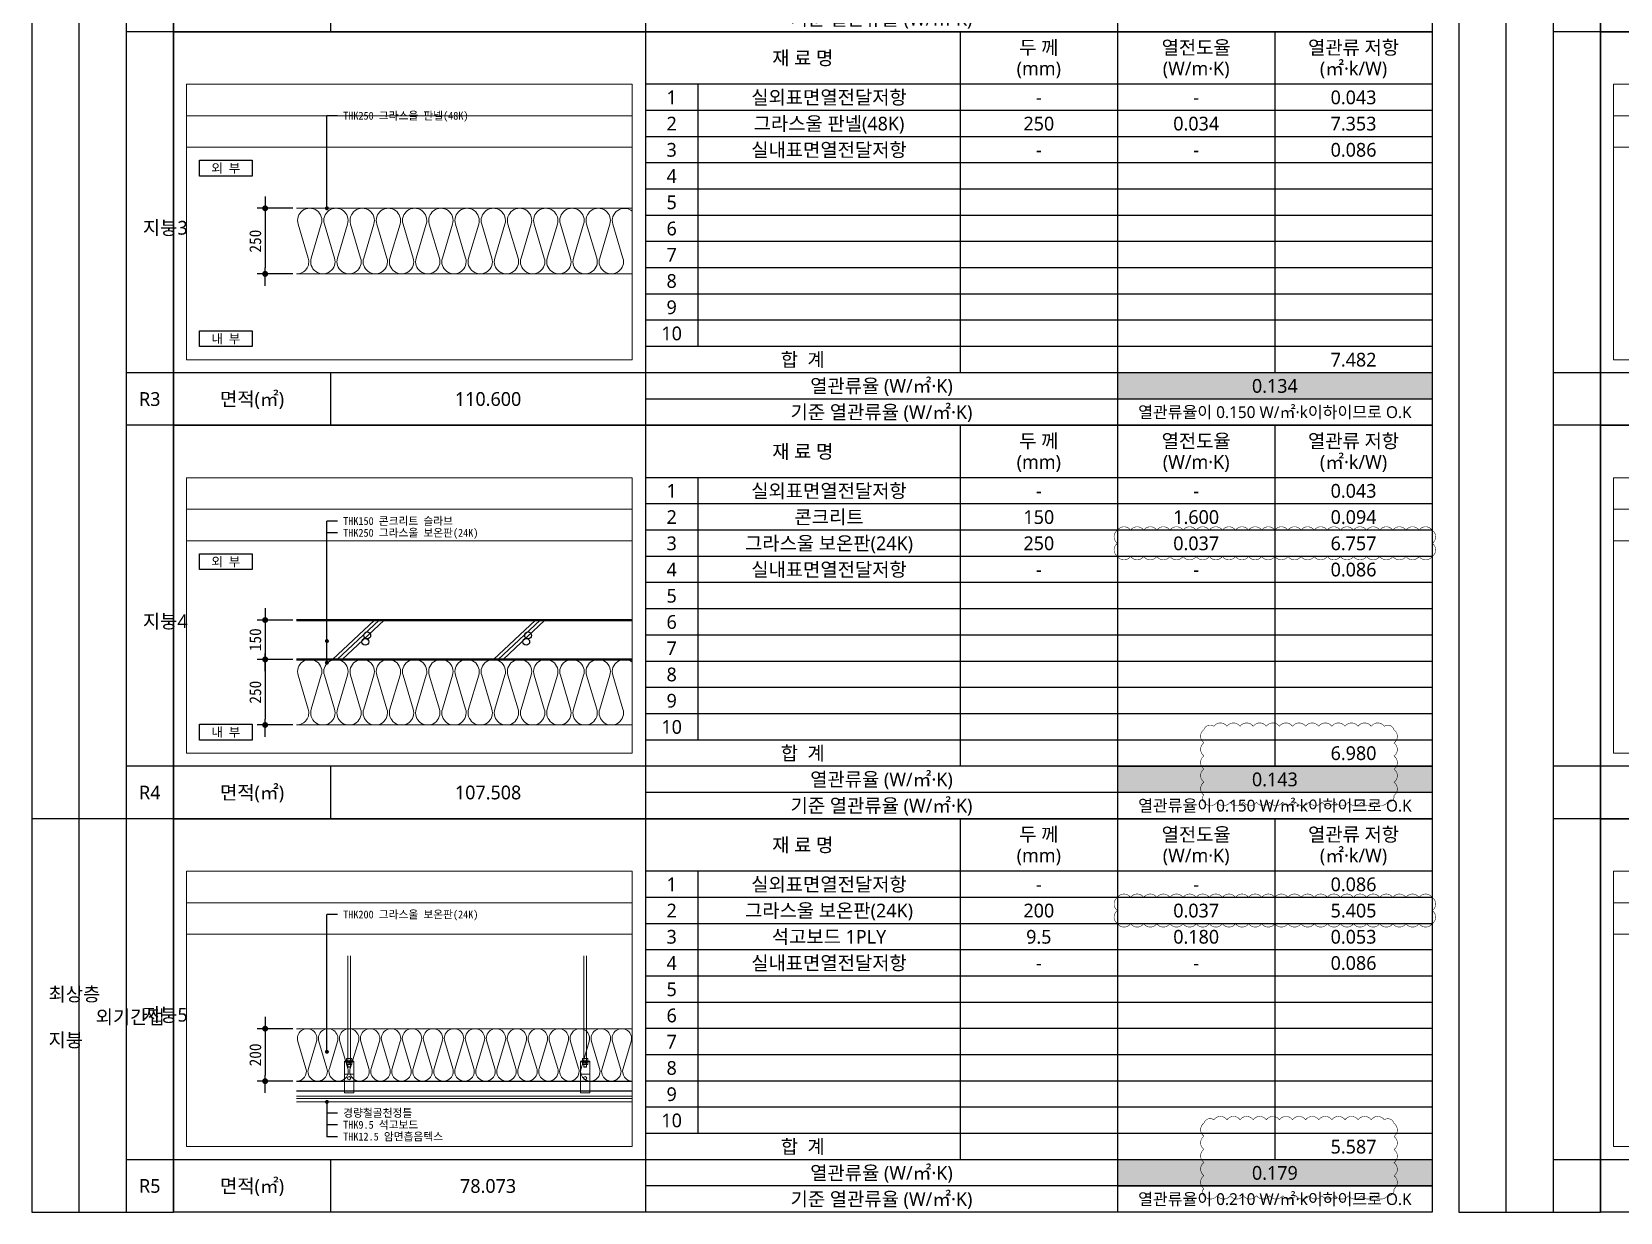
# Model space of a CAD drawing. Header units: millimetres. Extents: x 433 to 50040, y -8477 to -471.
# Drawn here: x 13033 to 19090, y -8477 to -3976 of the extents above; entities that cross this region are included whole.
import ezdxf
from ezdxf.enums import TextEntityAlignment as Align

# ---------------------------------------------------------------- set-up
doc = ezdxf.new("R2010")
doc.units = ezdxf.units.MM
doc.header["$MEASUREMENT"] = 0
doc.header["$PDSIZE"] = -10
doc.layers.get('0').update_dxf_attribs({"linetype": 'CONTINUOUS'})
doc.layers.get('Defpoints').update_dxf_attribs({"color": 153, "linetype": 'CONTINUOUS'})
for name, color, linetype in [('2', 4, 'CONTINUOUS'), ('HATCH-1', 8, 'CONTINUOUS'), ('RXANNOT', 4, 'CONTINUOUS')]:
    doc.layers.add(name, color=color, linetype=linetype)
for name, color, linetype, lineweight in [('A-CONC-LIN1', 2, 'CONTINUOUS', 40), ('A-DIMS', 7, 'CONTINUOUS', 25), ('A-ELEV-LIN3', 8, 'CONTINUOUS', 18), ('A-MKXS-LEAD', 7, 'CONTINUOUS', 25), ('A-MKXS-TEXT1', 3, 'CONTINUOUS', 25), ('A-MKXX-NAME', 3, 'CONTINUOUS', 25), ('A-MKXX-SYMB', 7, 'CONTINUOUS', 25), ('A-XXXX-FIN2', 6, 'CONTINUOUS', 20), ('A-XXXX-HATC', 8, 'CONTINUOUS', 18), ('A-XXXX-INSL2', 8, 'CONTINUOUS', 18), ('A-XXXX-TABL', 7, 'CONTINUOUS', 25), ('REV-202205', 20, 'CONTINUOUS', 25)]:
    doc.layers.add(name, color=color, linetype=linetype, lineweight=lineweight)
doc.layers.add('A-XXXX-NPLT', color=144, linetype='CONTINUOUS', lineweight=15, plot=False)
doc.styles.add('HY울릉도L', font='')
doc.styles.add('돋움체', font='')
doc.styles.add('맑은고딕', font='malgun.ttf')
doc.styles.get('HY울릉도L').set_extended_font_data('HYwulM')
doc.styles.get('돋움체').set_extended_font_data('DotumChe')
doc.dimstyles.new('CDIM', dxfattribs={"dimtxt": 3, "dimasz": 1.5, "dimexe": 2, "dimexo": 1, "dimgap": 1, "dimtad": 1, "dimdec": 0, "dimrnd": 0.5, "dimzin": 0, "dimdsep": 32, "dimlunit": 6, "dimtxsty": 'HY울릉도L', "dimblk1": '_CIDOT', "dimblk2": '_CIDOT', "dimsah": 1, "dimcen": 5.5, "dimclrd": 2, "dimclre": 2, "dimclrt": 7, "dimadec": 0, "dimazin": 0, "dimtfac": 1, "dimtdec": 0, "dimtix": 1, "dimtmove": 2, "dimatfit": 1, "dimldrblk": '_CIDOT', "dimfxl": 1, "dimtolj": 1, "dimtzin": 0, "dimlwd": -1, "dimarcsym": 0})

# ---------------------------------------------------------------- blocks, each defined once
blk = doc.blocks.new('1')
at = {"layer": 'A-XXXX-HATC'}
h = blk.add_hatch(color=254, dxfattribs=at)
h.dxf.hatch_style = 1
h.paths.add_polyline_path([(3600, -1300), (4800, -1300), (4800, -1400), (3600, -1400)])
at = {"layer": 'A-XXXX-NPLT', "ltscale": 50}
for p, q in [((1750, -320), (50, -320)), ((1750, -440), (50, -440))]:
    blk.add_line(p, q, dxfattribs=at)
blk.add_lwpolyline([(1750, -1250), (50, -1250), (50, -200), (1750, -200)], close=True, dxfattribs=at)
at = {"layer": 'A-XXXX-TABL'}
for p, q in [((1800, 0), (1800, -1500)), ((3000, 0), (3000, -1300)), ((3600, 0), (3600, -1500)), ((4200, 0), (4200, -1300)), ((4800, -200), (1800, -200)), ((2000, -200), (2000, -1200)), ((4800, -300), (1800, -300)), ((4800, -400), (1800, -400)), ((4800, -500), (1800, -500)), ((4800, -600), (1800, -600)), ((4800, -700), (1800, -700)), ((4800, -800), (1800, -800)), ((4800, -900), (1800, -900)), ((4800, -1000), (1800, -1000)), ((4800, -1100), (1800, -1100)), ((4800, -1200), (1800, -1200)), ((4800, -1300), (0, -1300)), ((600, -1500), (600, -1300)), ((4800, -1400), (1800, -1400))]:
    blk.add_line(p, q, dxfattribs=at)
blk.add_lwpolyline([(4800, -1500), (0, -1500), (0, 0), (4800, 0)], close=True, dxfattribs=at)
at = {"layer": 'A-XXXX-TABL', "color": 2, "const_width": 5}
blk.add_lwpolyline([(3600, -1300), (4800, -1300), (4800, -1400), (3600, -1400)], close=True, dxfattribs=at)
at = {"layer": 'A-MKXX-NAME', "style": '맑은고딕'}
for s, p in [('두 께', (3300, -60)), ('열전도율', (3900, -60)), ('열관류 저항', (4500, -60)), ('재 료 명', (2400, -100)), ('(mm)', (3300, -140)), ('(W/m·K)', (3900, -140)), ('(㎡·k/W)', (4500, -140)), ('1', (1900, -250)), ('2', (1900, -350)), ('3', (1900, -450)), ('4', (1900, -550)), ('5', (1900, -650)), ('6', (1900, -750)), ('7', (1900, -850)), ('8', (1900, -950)), ('9', (1900, -1050)), ('10', (1900, -1150)), ('합  계', (2400, -1250)), ('열관류율 (W/㎡·K)', (2700, -1350)), ('면적(㎡)', (300, -1400)), ('기준 열관류율 (W/㎡·K)', (2700, -1450))]:
    blk.add_text(s, height=52.5, dxfattribs=at).set_placement(p, align=Align.MIDDLE_CENTER)
blk = doc.blocks.new('asdf')
at = {"layer": 'A-XXXX-TABL'}
for p, q in [((1156, -2604), (1156, -22604)), ((1636, -2604), (1636, -22604)), ((2116, -2604), (2116, -22604)), ((2596, -2604), (2596, -22604)), ((15666, -2604), (15666, -22604)), ((16146, -2604), (16146, -22604)), ((16626, -2604), (16626, -22604)), ((17106, -2604), (17106, -22604)), ((2596, -10604), (2116, -10604)), ((17106, -10604), (16626, -10604)), ((2596, -14071), (2116, -14071)), ((17106, -14071), (16626, -14071)), ((2596, -14604), (2116, -14604)), ((17106, -14604), (16626, -14604)), ((2596, -18071), (2116, -18071)), ((17106, -18071), (16626, -18071)), ((2596, -18604), (2116, -18604)), ((17106, -18604), (16626, -18604)), ((2596, -22071), (2116, -22071)), ((17106, -22071), (16626, -22071)), ((1156, -22604), (2596, -22604)), ((15666, -22604), (17106, -22604))]:
    blk.add_line(p, q, dxfattribs=at)
at = {"layer": '2', "xscale": 2.666666666666639, "yscale": 2.666666666666639, "zscale": 2.666666666666639}
for p in [(2596, -6604), (17106, -6604), (2596, -10604), (17106, -10604), (2596, -14604), (17106, -14604), (2596, -18604), (17106, -18604)]:
    blk.add_blockref('1', p, dxfattribs=at)
blk = doc.blocks.new('_CIDOT')
at = {"color": 0, "linetype": 'ByBlock'}
blk.add_line((2, 0), (-1, 0), dxfattribs=at)
at = {"color": 0, "linetype": 'ByBlock', "const_width": 0.5}
blk.add_lwpolyline([(-0.25, 0, 1), (0.25, 0, 1)], format="xyb", close=True, dxfattribs=at)
blk = doc.blocks.new('*D44')
at = {"layer": 'A-DIMS', "lineweight": -2, "transparency": 16777216}
for p, q in [((14028.5, -6219.1), (13893.5, -6219.1)), ((14028.5, -6369.1), (13893.5, -6369.1))]:
    blk.add_line(p, q, dxfattribs=at)
at = {"layer": 'A-DIMS', "transparency": 16777216}
blk.add_line((13923.5, -6241.6), (13923.5, -6346.6), dxfattribs=at)
at = {"layer": 'Defpoints', "color": 0, "transparency": 16777216}
for p in [(14043.5, -6219.1), (13923.5, -6369.1), (14043.5, -6369.1)]:
    blk.add_point(p, dxfattribs=at)
at = {"layer": 'A-DIMS', "transparency": 16777216, "xscale": 22.5, "yscale": 22.5, "zscale": 22.5}
for p, rotation in [((13923.5, -6219.1), 90), ((13923.5, -6369.1), 270)]:
    blk.add_blockref('_CIDOT', p, dxfattribs=dict(at, rotation=rotation))
at = {"layer": 'A-DIMS', "color": 3, "transparency": 16777216, "insert": (13886, -6294.1), "char_height": 45, "attachment_point": 5, "rotation": 90, "style": '돋움체'}
blk.add_mtext('\\A1;150', dxfattribs=at)
blk = doc.blocks.new('*D45')
at = {"layer": 'A-DIMS', "lineweight": -2, "transparency": 16777216}
for p, q in [((14028.5, -6369.1), (13893.5, -6369.1)), ((14028.5, -6619.1), (13893.5, -6619.1))]:
    blk.add_line(p, q, dxfattribs=at)
at = {"layer": 'A-DIMS', "transparency": 16777216}
blk.add_line((13923.5, -6391.6), (13923.5, -6596.6), dxfattribs=at)
at = {"layer": 'Defpoints', "color": 0, "transparency": 16777216}
for p in [(14043.5, -6369.1), (13923.5, -6619.1), (14043.5, -6619.1)]:
    blk.add_point(p, dxfattribs=at)
at = {"layer": 'A-DIMS', "transparency": 16777216, "xscale": 22.5, "yscale": 22.5, "zscale": 22.5}
for p, rotation in [((13923.5, -6369.1), 90), ((13923.5, -6619.1), 270)]:
    blk.add_blockref('_CIDOT', p, dxfattribs=dict(at, rotation=rotation))
at = {"layer": 'A-DIMS', "color": 3, "transparency": 16777216, "insert": (13886, -6494.1), "char_height": 45, "attachment_point": 5, "rotation": 90, "style": '돋움체'}
blk.add_mtext('\\A1;250', dxfattribs=at)
blk = doc.blocks.new('*D48')
at = {"layer": 'A-DIMS', "lineweight": -2, "transparency": 16777216}
for p, q in [((14028.5, -7776.8), (13893.5, -7776.8)), ((14028.5, -7976.8), (13893.5, -7976.8))]:
    blk.add_line(p, q, dxfattribs=at)
at = {"layer": 'A-DIMS', "transparency": 16777216}
blk.add_line((13923.5, -7799.3), (13923.5, -7954.3), dxfattribs=at)
at = {"layer": 'Defpoints', "color": 0, "transparency": 16777216}
for p in [(14043.5, -7776.8), (13923.5, -7976.8), (14043.5, -7976.8)]:
    blk.add_point(p, dxfattribs=at)
at = {"layer": 'A-DIMS', "transparency": 16777216, "xscale": 22.5, "yscale": 22.5, "zscale": 22.5}
for p, rotation in [((13923.5, -7776.8), 90), ((13923.5, -7976.8), 270)]:
    blk.add_blockref('_CIDOT', p, dxfattribs=dict(at, rotation=rotation))
at = {"layer": 'A-DIMS', "color": 3, "transparency": 16777216, "insert": (13886, -7876.8), "char_height": 45, "attachment_point": 5, "rotation": 90, "style": '돋움체'}
blk.add_mtext('\\A1;200', dxfattribs=at)
blk = doc.blocks.new('*D58')
at = {"layer": 'A-DIMS', "lineweight": -2, "transparency": 16777216}
for p, q in [((14028.5, -4649.5), (13893.5, -4649.5)), ((14028.5, -4899.5), (13893.5, -4899.5))]:
    blk.add_line(p, q, dxfattribs=at)
at = {"layer": 'A-DIMS', "transparency": 16777216}
blk.add_line((13923.5, -4672), (13923.5, -4877), dxfattribs=at)
at = {"layer": 'Defpoints', "color": 0, "transparency": 16777216}
for p in [(14043.5, -4649.5), (13923.5, -4899.5), (14043.5, -4899.5)]:
    blk.add_point(p, dxfattribs=at)
at = {"layer": 'A-DIMS', "transparency": 16777216, "xscale": 22.5, "yscale": 22.5, "zscale": 22.5}
for p, rotation in [((13923.5, -4649.5), 90), ((13923.5, -4899.5), 270)]:
    blk.add_blockref('_CIDOT', p, dxfattribs=dict(at, rotation=rotation))
at = {"layer": 'A-DIMS', "color": 3, "transparency": 16777216, "insert": (13886, -4774.5), "char_height": 45, "attachment_point": 5, "rotation": 90, "style": '돋움체'}
blk.add_mtext('\\A1;250', dxfattribs=at)

msp = doc.modelspace()

# ---------------------------------------------------------------- linework, layer by layer
at = {"layer": 'A-CONC-LIN1'}
for p, q in [((14043.5, -6219.1), (15323.5, -6219.1)), ((14043.5, -6369.1), (15323.5, -6369.1))]:
    msp.add_line(p, q, dxfattribs=at)
at = {"layer": 'A-ELEV-LIN3'}
for p, q in [((14238.5, -7922.2), (14238.5, -7499.4)), ((14248.5, -7922.2), (14248.5, -7499.4)), ((15138.5, -7922.2), (15138.5, -7499.4)), ((15148.5, -7922.2), (15148.5, -7499.4)), ((14261, -7900.8), (14226, -7900.8)), ((14226, -8020.8), (14226, -7900.8)), ((14261, -7902.8), (14226, -7902.8)), ((14231.5, -7904.8), (14231.5, -7898.8)), ((14255.5, -7898.8), (14231.5, -7898.8)), ((14255.5, -7904.8), (14231.5, -7904.8)), ((14255.5, -7904.8), (14231.5, -7904.8)), ((14233.5, -7891.8), (14234.5, -7890.8)), ((14233.5, -7898.8), (14233.5, -7891.8)), ((14233.5, -7898.8), (14233.5, -7891.8)), ((14233.5, -7911.8), (14233.5, -7904.8)), ((14233.5, -7911.8), (14234.5, -7912.8)), ((14252.5, -7890.8), (14234.5, -7890.8)), ((14252.5, -7912.8), (14234.5, -7912.8)), ((14236.8, -7890.8), (14238.5, -7892.5)), ((14236.8, -7898.8), (14238.5, -7897.1)), ((14236.8, -7904.8), (14238.5, -7906.5)), ((14236.8, -7912.8), (14238.5, -7911.1)), ((14240.2, -7890.8), (14238.5, -7892.5)), ((14240.2, -7898.8), (14238.5, -7897.1)), ((14240.2, -7904.8), (14238.5, -7906.5)), ((14238.5, -7922.2), (14238.5, -7904.8)), ((14240.2, -7912.8), (14238.5, -7911.1)), ((14238.5, -7922.2), (14248.5, -7922.2)), ((14238.5, -7922.2), (14239.5, -7923.2)), ((14239.5, -7923.2), (14247.5, -7923.2)), ((14243.5, -7912.8), (14243.5, -7904.8)), ((14243.5, -7912.8), (14243.5, -7904.8)), ((14246.8, -7890.8), (14248.5, -7892.5)), ((14246.8, -7898.8), (14248.5, -7897.1)), ((14246.8, -7904.8), (14248.5, -7906.5)), ((14246.8, -7904.8), (14248.5, -7906.5)), ((14246.8, -7912.8), (14248.5, -7911.1)), ((14248.5, -7922.2), (14247.5, -7923.2)), ((14250.2, -7890.8), (14248.5, -7892.5)), ((14250.2, -7898.8), (14248.5, -7897.1)), ((14250.2, -7904.8), (14248.5, -7906.5)), ((14248.5, -7922.2), (14248.5, -7904.8)), ((14250.2, -7904.8), (14248.5, -7906.5)), ((14250.2, -7912.8), (14248.5, -7911.1)), ((14252.5, -7890.8), (14253.5, -7891.8)), ((14252.5, -7912.8), (14253.5, -7911.8)), ((14252.5, -7912.8), (14253.5, -7911.8)), ((14253.5, -7898.8), (14253.5, -7891.8)), ((14253.5, -7898.8), (14253.5, -7891.8)), ((14253.5, -7911.8), (14253.5, -7904.8)), ((14255.5, -7904.8), (14255.5, -7898.8)), ((14261, -8020.8), (14261, -7900.8)), ((15161, -7900.8), (15126, -7900.8)), ((15126, -8020.8), (15126, -7900.8)), ((15161, -7902.8), (15126, -7902.8)), ((15131.5, -7904.8), (15131.5, -7898.8)), ((15155.5, -7898.8), (15131.5, -7898.8)), ((15155.5, -7904.8), (15131.5, -7904.8)), ((15155.5, -7904.8), (15131.5, -7904.8)), ((15133.5, -7891.8), (15134.5, -7890.8)), ((15133.5, -7898.8), (15133.5, -7891.8)), ((15133.5, -7898.8), (15133.5, -7891.8)), ((15133.5, -7911.8), (15133.5, -7904.8)), ((15133.5, -7911.8), (15134.5, -7912.8)), ((15152.5, -7890.8), (15134.5, -7890.8)), ((15152.5, -7912.8), (15134.5, -7912.8)), ((15136.8, -7890.8), (15138.5, -7892.5)), ((15136.8, -7898.8), (15138.5, -7897.1)), ((15136.8, -7904.8), (15138.5, -7906.5)), ((15136.8, -7912.8), (15138.5, -7911.1)), ((15140.2, -7890.8), (15138.5, -7892.5)), ((15140.2, -7898.8), (15138.5, -7897.1)), ((15140.2, -7904.8), (15138.5, -7906.5)), ((15138.5, -7922.2), (15138.5, -7904.8)), ((15140.2, -7912.8), (15138.5, -7911.1)), ((15138.5, -7922.2), (15148.5, -7922.2)), ((15138.5, -7922.2), (15139.5, -7923.2)), ((15139.5, -7923.2), (15147.5, -7923.2)), ((15143.5, -7912.8), (15143.5, -7904.8)), ((15143.5, -7912.8), (15143.5, -7904.8)), ((15146.8, -7890.8), (15148.5, -7892.5)), ((15146.8, -7898.8), (15148.5, -7897.1)), ((15146.8, -7904.8), (15148.5, -7906.5)), ((15146.8, -7904.8), (15148.5, -7906.5)), ((15146.8, -7912.8), (15148.5, -7911.1)), ((15148.5, -7922.2), (15147.5, -7923.2)), ((15150.2, -7890.8), (15148.5, -7892.5)), ((15150.2, -7898.8), (15148.5, -7897.1)), ((15150.2, -7904.8), (15148.5, -7906.5)), ((15148.5, -7922.2), (15148.5, -7904.8)), ((15150.2, -7904.8), (15148.5, -7906.5)), ((15150.2, -7912.8), (15148.5, -7911.1)), ((15152.5, -7890.8), (15153.5, -7891.8)), ((15152.5, -7912.8), (15153.5, -7911.8)), ((15152.5, -7912.8), (15153.5, -7911.8)), ((15153.5, -7898.8), (15153.5, -7891.8)), ((15153.5, -7898.8), (15153.5, -7891.8)), ((15153.5, -7911.8), (15153.5, -7904.8)), ((15155.5, -7904.8), (15155.5, -7898.8)), ((15161, -8020.8), (15161, -7900.8)), ((14261, -7950.8), (14226, -7950.8)), ((15161, -7950.8), (15126, -7950.8)), ((14261, -8020.8), (14226, -8020.8)), ((15161, -8020.8), (15126, -8020.8))]:
    msp.add_line(p, q, dxfattribs=at)
at = {"layer": 'A-ELEV-LIN3', "color": 8}
for p, q in [((14043.5, -7976.8), (15323.5, -7976.8)), ((14043.5, -7977.8), (15323.5, -7977.8)), ((14043.5, -8013.8), (15323.5, -8013.8)), ((14043.5, -8014.8), (15323.5, -8014.8))]:
    msp.add_line(p, q, dxfattribs=at)
at = {"layer": 'A-ELEV-LIN3'}
for centre in [(14243.5, -7965.5), (15143.5, -7965.5)]:
    msp.add_circle(centre, 6.1, dxfattribs=at)
at = {"layer": 'A-MKXS-LEAD'}
for p, q in [((14158.9, -4649.5), (14158.9, -4296.5)), ((14198.9, -4296.5), (14158.9, -4296.5)), ((14158.9, -6381.6), (14158.9, -5841.5)), ((14198.9, -5841.5), (14158.9, -5841.5)), ((14198.9, -5886.5), (14158.9, -5886.5)), ((14158.9, -7864.8), (14158.9, -7341.5)), ((14198.9, -7341.5), (14158.9, -7341.5)), ((14158.9, -8055.8), (14158.9, -8188.7)), ((14198.9, -8098.7), (14158.9, -8098.7)), ((14198.9, -8143.7), (14158.9, -8143.7)), ((14198.9, -8188.7), (14158.9, -8188.7))]:
    msp.add_line(p, q, dxfattribs=at)
at = {"layer": 'A-MKXS-LEAD', "const_width": 7.5}
for points in [[(14155.2, -4649.5, 1), (14162.7, -4649.5, 1)], [(14155.2, -6299.1, 1), (14162.7, -6299.1, 1)], [(14155.2, -6381.6, 1), (14162.7, -6381.6, 1)], [(14155.2, -7864.8, 1), (14162.7, -7864.8, 1)], [(14155.2, -8055.8, -1), (14162.7, -8055.8, -1)]]:
    msp.add_lwpolyline(points, format="xyb", close=True, dxfattribs=at)
at = {"layer": 'A-MKXX-SYMB'}
for points in [[(13873.5, -4526.5), (13673.5, -4526.5), (13673.5, -4466.5), (13873.5, -4466.5)], [(13873.5, -5176.5), (13673.5, -5176.5), (13673.5, -5116.5), (13873.5, -5116.5)], [(13873.5, -6026.5), (13673.5, -6026.5), (13673.5, -5966.5), (13873.5, -5966.5)], [(13873.5, -6676.5), (13673.5, -6676.5), (13673.5, -6616.5), (13873.5, -6616.5)]]:
    msp.add_lwpolyline(points, close=True, dxfattribs=at)
at = {"layer": 'A-XXXX-FIN2'}
for p, q in [((14043.5, -8033.8), (15323.5, -8033.8)), ((14043.5, -8043.3), (15323.5, -8043.3)), ((14043.5, -8055.8), (15323.5, -8055.8))]:
    msp.add_line(p, q, dxfattribs=at)
at = {"layer": 'A-XXXX-INSL2'}
for p, q in [((14043.5, -4649.5), (15323.5, -4649.5)), ((14043.5, -4899.5), (15323.5, -4899.5)), ((14043.5, -6619.1), (15323.5, -6619.1)), ((14043.5, -7776.8), (15323.5, -7776.8))]:
    msp.add_line(p, q, dxfattribs=at)
for points in [[(15323.5, -4660.5, 0.75458), (15249.3, -4710.1), (15287.6, -4838.9, -1.37259), (15199.3, -4838.9), (15237.6, -4710.1, 1.37259), (15149.3, -4710.1), (15187.6, -4838.9, -1.37259), (15099.3, -4838.9), (15137.6, -4710.1, 1.37259), (15049.3, -4710.1), (15087.6, -4838.9, -1.37259), (14999.3, -4838.9), (15037.6, -4710.1, 1.37259), (14949.3, -4710.1), (14987.6, -4838.9, -1.37259), (14899.3, -4838.9), (14937.6, -4710.1, 1.37259), (14849.3, -4710.1), (14887.6, -4838.9, -1.37259), (14799.3, -4838.9), (14837.6, -4710.1, 1.37259), (14749.3, -4710.1), (14787.6, -4838.9, -1.37259), (14699.3, -4838.9), (14737.6, -4710.1, 1.37259), (14649.3, -4710.1), (14687.6, -4838.9, -1.37259), (14599.3, -4838.9), (14637.6, -4710.1, 1.37259), (14549.3, -4710.1), (14587.6, -4838.9, -1.37259), (14499.3, -4838.9), (14537.6, -4710.1, 1.37259), (14449.3, -4710.1), (14487.6, -4838.9, -1.37259), (14399.3, -4838.9), (14437.6, -4710.1, 1.37259), (14349.3, -4710.1), (14387.6, -4838.9, -1.37259), (14299.3, -4838.9), (14337.6, -4710.1, 1.37259), (14249.3, -4710.1), (14287.6, -4838.9, -1.37259), (14199.3, -4838.9), (14237.6, -4710.1, 1.37259), (14149.3, -4710.1), (14187.6, -4838.9, -1.37259), (14099.3, -4838.9), (14137.6, -4710.1, 1.37259), (14049.3, -4710.1), (14087.6, -4838.9, -0.508699), (14043.5, -4899.5)], [(15323.5, -6380.2, 0.75458), (15249.3, -6429.7), (15287.6, -6558.5, -1.37259), (15199.3, -6558.5), (15237.6, -6429.7, 1.37259), (15149.3, -6429.7), (15187.6, -6558.5, -1.37259), (15099.3, -6558.5), (15137.6, -6429.7, 1.37259), (15049.3, -6429.7), (15087.6, -6558.5, -1.37259), (14999.3, -6558.5), (15037.6, -6429.7, 1.37259), (14949.3, -6429.7), (14987.6, -6558.5, -1.37259), (14899.3, -6558.5), (14937.6, -6429.7, 1.37259), (14849.3, -6429.7), (14887.6, -6558.5, -1.37259), (14799.3, -6558.5), (14837.6, -6429.7, 1.37259), (14749.3, -6429.7), (14787.6, -6558.5, -1.37259), (14699.3, -6558.5), (14737.6, -6429.7, 1.37259), (14649.3, -6429.7), (14687.6, -6558.5, -1.37259), (14599.3, -6558.5), (14637.6, -6429.7, 1.37259), (14549.3, -6429.7), (14587.6, -6558.5, -1.37259), (14499.3, -6558.5), (14537.6, -6429.7, 1.37259), (14449.3, -6429.7), (14487.6, -6558.5, -1.37259), (14399.3, -6558.5), (14437.6, -6429.7, 1.37259), (14349.3, -6429.7), (14387.6, -6558.5, -1.37259), (14299.3, -6558.5), (14337.6, -6429.7, 1.37259), (14249.3, -6429.7), (14287.6, -6558.5, -1.37259), (14199.3, -6558.5), (14237.6, -6429.7, 1.37259), (14149.3, -6429.7), (14187.6, -6558.5, -1.37259), (14099.3, -6558.5), (14137.6, -6429.7, 1.37259), (14049.3, -6429.7), (14087.6, -6558.5, -0.508699), (14043.5, -6619.1)], [(15323.5, -7976.8, -0.508699), (15288.2, -7928.3), (15318.8, -7825.3, 1.37259), (15248.2, -7825.3), (15278.8, -7928.3, -1.37259), (15208.2, -7928.3), (15238.8, -7825.3, 1.37259), (15168.2, -7825.3), (15198.8, -7928.3, -1.37259), (15128.2, -7928.3), (15158.8, -7825.3, 0.509267), (15123.5, -7776.8, 0.509267), (15088.2, -7825.3), (15118.8, -7928.3, -1.37259), (15048.2, -7928.3), (15078.8, -7825.3, 1.37259), (15008.2, -7825.3), (15038.8, -7928.3, -1.37259), (14968.2, -7928.3), (14998.8, -7825.3, 1.37259), (14928.2, -7825.3), (14958.8, -7928.3, -1.37259), (14888.2, -7928.3), (14918.8, -7825.3, 1.37259), (14848.2, -7825.3), (14878.8, -7928.3, -1.37259), (14808.2, -7928.3), (14838.8, -7825.3, 1.37259), (14768.2, -7825.3), (14798.8, -7928.3, -1.37259), (14728.2, -7928.3), (14758.8, -7825.3, 1.37259), (14688.2, -7825.3), (14718.8, -7928.3, -1.37259), (14648.2, -7928.3), (14678.8, -7825.3, 1.37259), (14608.2, -7825.3), (14638.8, -7928.3, -1.37259), (14568.2, -7928.3), (14598.8, -7825.3, 1.37259), (14528.2, -7825.3), (14558.8, -7928.3, -1.37259), (14488.2, -7928.3), (14518.8, -7825.3, 1.37259), (14448.2, -7825.3), (14478.8, -7928.3, -1.37259), (14408.2, -7928.3), (14438.8, -7825.3, 1.37259), (14368.2, -7825.3), (14398.8, -7928.3, -1.37259), (14328.2, -7928.3), (14358.8, -7825.3, 1.37259), (14288.2, -7825.3), (14318.8, -7928.3, -1.37259), (14248.2, -7928.3), (14278.8, -7825.3, 1.37259), (14208.2, -7825.3), (14238.8, -7928.3, -1.37259), (14168.2, -7928.3), (14198.8, -7825.3, 1.37259), (14128.2, -7825.3), (14158.8, -7928.3, -1.37259), (14088.2, -7928.3), (14118.8, -7825.3, 1.37259), (14048.2, -7825.3), (14078.8, -7928.3, -0.508699), (14043.5, -7976.8)]]:
    msp.add_lwpolyline(points, format="xyb", dxfattribs=at)
at = {"layer": 'A-XXXX-TABL'}
msp.add_line((13393.5, -6976.5), (13033.5, -6976.5), dxfattribs=at)
at = {"layer": 'HATCH-1'}
for p, q in [((14180.3, -6369.1), (14340.2, -6219.1)), ((14198.6, -6369.1), (14358.5, -6219.1)), ((14216.9, -6369.1), (14376.7, -6219.1)), ((14794.1, -6369.1), (14953.9, -6219.1)), ((14812.3, -6369.1), (14972.2, -6219.1)), ((14830.6, -6369.1), (14990.4, -6219.1))]:
    msp.add_line(p, q, dxfattribs=at)
for centre in [(14305.2, -6301.9), (14312.6, -6277.4), (14918.9, -6301.9), (14926.3, -6277.4)]:
    msp.add_circle(centre, 13.1, dxfattribs=at)
at = {"layer": 'REV-202205', "const_width": 2}
for points in [[(17173.5, -5976.5, 0.520567), (17223.5, -5976.5, 0.520567), (17273.5, -5976.5, 0.520567), (17323.5, -5976.5, 0.520567), (17373.5, -5976.5, 0.520567), (17423.5, -5976.5, 0.520567), (17473.5, -5976.5, 0.520567), (17523.5, -5976.5, 0.520567), (17573.5, -5976.5, 0.520567), (17623.5, -5976.5, 0.520567), (17673.5, -5976.5, 0.520567), (17723.5, -5976.5, 0.520567), (17773.5, -5976.5, 0.520567), (17823.5, -5976.5, 0.520567), (17873.5, -5976.5, 0.520567), (17923.5, -5976.5, 0.520567), (17973.5, -5976.5, 0.520567), (18023.5, -5976.5, 0.520567), (18073.5, -5976.5, 0.520567), (18123.5, -5976.5, 0.520567), (18173.5, -5976.5, 0.520567), (18223.5, -5976.5, 0.520567), (18273.5, -5976.5, 0.520567), (18323.5, -5976.5, 0.520567), (18373.5, -5976.5, 0.520567), (18373.5, -5926.5, 0.520567), (18373.5, -5876.5, 0.520567), (18323.5, -5876.5, 0.520567), (18273.5, -5876.5, 0.520567), (18223.5, -5876.5, 0.520567), (18173.5, -5876.5, 0.520567), (18123.5, -5876.5, 0.520567), (18073.5, -5876.5, 0.520567), (18023.5, -5876.5, 0.520567), (17973.5, -5876.5, 0.520567), (17923.5, -5876.5, 0.520567), (17873.5, -5876.5, 0.520567), (17823.5, -5876.5, 0.520567), (17773.5, -5876.5, 0.520567), (17723.5, -5876.5, 0.520567), (17673.5, -5876.5, 0.520567), (17623.5, -5876.5, 0.520567), (17573.5, -5876.5, 0.520567), (17523.5, -5876.5, 0.520567), (17473.5, -5876.5, 0.520567), (17423.5, -5876.5, 0.520567), (17373.5, -5876.5, 0.520567), (17323.5, -5876.5, 0.520567), (17273.5, -5876.5, 0.520567), (17223.5, -5876.5, 0.520567), (17173.5, -5876.5, 0.520567), (17173.5, -5926.5, 0.520567)], [(17503.4, -6913.3, 0.520567), (17553.4, -6913.3, 0.520567), (17603.4, -6913.3, 0.520567), (17653.4, -6913.3, 0.520567), (17703.4, -6913.3, 0.520567), (17753.4, -6913.3, 0.520567), (17803.4, -6913.3, 0.520567), (17853.4, -6913.3, 0.520567), (17903.4, -6913.3, 0.520567), (17953.4, -6913.3, 0.520567), (18003.4, -6913.3, 0.520567), (18053.4, -6913.3, 0.520567), (18103.4, -6913.3, 0.520567), (18153.4, -6913.3, 0.520567), (18203.4, -6913.3, 0.520567), (18227.6, -6887.6, 0.520567), (18227.6, -6837.6, 0.520567), (18227.6, -6787.6, 0.520567), (18227.6, -6737.6, 0.520567), (18227.6, -6687.6, 0.520567), (18227.6, -6637.6, 0.520567), (18190.9, -6624.3, 0.520567), (18140.9, -6624.3, 0.520567), (18090.9, -6624.3, 0.520567), (18040.9, -6624.3, 0.520567), (17990.9, -6624.3, 0.520567), (17940.9, -6624.3, 0.520567), (17890.9, -6624.3, 0.520567), (17840.9, -6624.3, 0.520567), (17790.9, -6624.3, 0.520567), (17740.9, -6624.3, 0.520567), (17690.9, -6624.3, 0.520567), (17640.9, -6624.3, 0.520567), (17590.9, -6624.3, 0.520567), (17540.9, -6624.3, 0.520567), (17503.4, -6636.8, 0.520567), (17503.4, -6686.8, 0.520567), (17503.4, -6736.8, 0.520567), (17503.4, -6786.8, 0.520567), (17503.4, -6836.8, 0.520567), (17503.4, -6886.8, 0.520567)], [(17173.5, -7376.5, 0.520567), (17223.5, -7376.5, 0.520567), (17273.5, -7376.5, 0.520567), (17323.5, -7376.5, 0.520567), (17373.5, -7376.5, 0.520567), (17423.5, -7376.5, 0.520567), (17473.5, -7376.5, 0.520567), (17523.5, -7376.5, 0.520567), (17573.5, -7376.5, 0.520567), (17623.5, -7376.5, 0.520567), (17673.5, -7376.5, 0.520567), (17723.5, -7376.5, 0.520567), (17773.5, -7376.5, 0.520567), (17823.5, -7376.5, 0.520567), (17873.5, -7376.5, 0.520567), (17923.5, -7376.5, 0.520567), (17973.5, -7376.5, 0.520567), (18023.5, -7376.5, 0.520567), (18073.5, -7376.5, 0.520567), (18123.5, -7376.5, 0.520567), (18173.5, -7376.5, 0.520567), (18223.5, -7376.5, 0.520567), (18273.5, -7376.5, 0.520567), (18323.5, -7376.5, 0.520567), (18373.5, -7376.5, 0.520567), (18373.5, -7326.5, 0.520567), (18373.5, -7276.5, 0.520567), (18323.5, -7276.5, 0.520567), (18273.5, -7276.5, 0.520567), (18223.5, -7276.5, 0.520567), (18173.5, -7276.5, 0.520567), (18123.5, -7276.5, 0.520567), (18073.5, -7276.5, 0.520567), (18023.5, -7276.5, 0.520567), (17973.5, -7276.5, 0.520567), (17923.5, -7276.5, 0.520567), (17873.5, -7276.5, 0.520567), (17823.5, -7276.5, 0.520567), (17773.5, -7276.5, 0.520567), (17723.5, -7276.5, 0.520567), (17673.5, -7276.5, 0.520567), (17623.5, -7276.5, 0.520567), (17573.5, -7276.5, 0.520567), (17523.5, -7276.5, 0.520567), (17473.5, -7276.5, 0.520567), (17423.5, -7276.5, 0.520567), (17373.5, -7276.5, 0.520567), (17323.5, -7276.5, 0.520567), (17273.5, -7276.5, 0.520567), (17223.5, -7276.5, 0.520567), (17173.5, -7276.5, 0.520567), (17173.5, -7326.5, 0.520567)], [(17503.4, -8413.3, 0.520567), (17553.4, -8413.3, 0.520567), (17603.4, -8413.3, 0.520567), (17653.4, -8413.3, 0.520567), (17703.4, -8413.3, 0.520567), (17753.4, -8413.3, 0.520567), (17803.4, -8413.3, 0.520567), (17853.4, -8413.3, 0.520567), (17903.4, -8413.3, 0.520567), (17953.4, -8413.3, 0.520567), (18003.4, -8413.3, 0.520567), (18053.4, -8413.3, 0.520567), (18103.4, -8413.3, 0.520567), (18153.4, -8413.3, 0.520567), (18203.4, -8413.3, 0.520567), (18227.6, -8387.6, 0.520567), (18227.6, -8337.6, 0.520567), (18227.6, -8287.6, 0.520567), (18227.6, -8237.6, 0.520567), (18227.6, -8187.6, 0.520567), (18227.6, -8137.6, 0.520567), (18190.9, -8124.3, 0.520567), (18140.9, -8124.3, 0.520567), (18090.9, -8124.3, 0.520567), (18040.9, -8124.3, 0.520567), (17990.9, -8124.3, 0.520567), (17940.9, -8124.3, 0.520567), (17890.9, -8124.3, 0.520567), (17840.9, -8124.3, 0.520567), (17790.9, -8124.3, 0.520567), (17740.9, -8124.3, 0.520567), (17690.9, -8124.3, 0.520567), (17640.9, -8124.3, 0.520567), (17590.9, -8124.3, 0.520567), (17540.9, -8124.3, 0.520567), (17503.4, -8136.8, 0.520567), (17503.4, -8186.8, 0.520567), (17503.4, -8236.8, 0.520567), (17503.4, -8286.8, 0.520567), (17503.4, -8336.8, 0.520567), (17503.4, -8386.8, 0.520567)]]:
    msp.add_lwpolyline(points, format="xyb", close=True, dxfattribs=at)

# ---------------------------------------------------------------- block references
at = {"layer": 'RXANNOT', "xscale": 0.3750000000000039, "yscale": 0.3750000000000039, "zscale": 0.3750000000000039}
msp.add_blockref('asdf', (12600, 0), dxfattribs=at)

# ---------------------------------------------------------------- texts
at = {"layer": 'A-MKXS-TEXT1', "style": '돋움체'}
for s, p in [('THK250 그라스울 판넬(48K)', (14220.9, -4296.5)), ('THK150 콘크리트 슬라브', (14220.9, -5841.5)), ('THK250 그라스울 보온판(24K)', (14220.9, -5886.5)), ('THK200 그라스울 보온판(24K)', (14220.9, -7341.5)), ('경량철골천정틀', (14220.9, -8098.1)), ('THK9.5 석고보드', (14220.9, -8143.1)), ('THK12.5 암면흡음텍스', (14220.9, -8188.1))]:
    msp.add_text(s, height=30, dxfattribs=at).set_placement(p, align=Align.MIDDLE_LEFT)
at = {"layer": 'A-MKXX-NAME'}
for s, height, style, p in [('실외표면열전달저항', 52.5, '맑은고딕', (16073.5, -4226.5)), ('-', 52.5, '맑은고딕', (16873.5, -4226.5)), ('-', 52.5, '맑은고딕', (17473.5, -4226.5)), ('0.043', 52.5, '맑은고딕', (18073.5, -4226.5)), ('그라스울 판넬(48K)', 52.5, '맑은고딕', (16073.5, -4326.5)), ('250', 52.5, '맑은고딕', (16873.5, -4326.5)), ('0.034', 52.5, '맑은고딕', (17473.5, -4326.5)), ('7.353', 52.5, '맑은고딕', (18073.5, -4326.5)), ('실내표면열전달저항', 52.5, '맑은고딕', (16073.5, -4426.5)), ('0.086', 52.5, '맑은고딕', (18073.5, -4426.5)), ('외 부', 35, '돋움체', (13773.5, -4496.5)), ('-', 52.5, '맑은고딕', (16873.5, -4426.5)), ('-', 52.5, '맑은고딕', (17473.5, -4426.5)), ('내 부', 35, '돋움체', (13773.5, -5146.5)), ('7.482', 52.5, '맑은고딕', (18073.5, -5226.5)), ('열관류율이 0.150 W/㎡·k이하이므로 O.K', 45, '맑은고딕', (17773.5, -5426.5)), ('실외표면열전달저항', 52.5, '맑은고딕', (16073.5, -5726.5)), ('-', 52.5, '맑은고딕', (16873.5, -5726.5)), ('-', 52.5, '맑은고딕', (17473.5, -5726.5)), ('0.043', 52.5, '맑은고딕', (18073.5, -5726.5)), ('콘크리트', 52.5, '맑은고딕', (16073.5, -5826.5)), ('150', 52.5, '맑은고딕', (16873.5, -5826.5)), ('1.600', 52.5, '맑은고딕', (17473.5, -5826.5)), ('0.094', 52.5, '맑은고딕', (18073.5, -5826.5)), ('그라스울 보온판(24K)', 52.5, '맑은고딕', (16073.5, -5926.5)), ('250', 52.5, '맑은고딕', (16873.5, -5926.5)), ('0.037', 52.5, '맑은고딕', (17473.5, -5926.5)), ('6.757', 52.5, '맑은고딕', (18073.5, -5926.5)), ('외 부', 35, '돋움체', (13773.5, -5996.5)), ('실내표면열전달저항', 52.5, '맑은고딕', (16073.5, -6026.5)), ('-', 52.5, '맑은고딕', (16873.5, -6026.5)), ('-', 52.5, '맑은고딕', (17473.5, -6026.5)), ('0.086', 52.5, '맑은고딕', (18073.5, -6026.5)), ('내 부', 35, '돋움체', (13773.5, -6646.5)), ('6.980', 52.5, '맑은고딕', (18073.5, -6726.5)), ('열관류율이 0.150 W/㎡·k이하이므로 O.K', 45, '맑은고딕', (17773.5, -6926.5)), ('실외표면열전달저항', 52.5, '맑은고딕', (16073.5, -7226.5)), ('0.086', 52.5, '맑은고딕', (18073.5, -7226.5)), ('-', 52.5, '맑은고딕', (16873.5, -7226.5)), ('-', 52.5, '맑은고딕', (17473.5, -7226.5)), ('그라스울 보온판(24K)', 52.5, '맑은고딕', (16073.5, -7326.5)), ('200', 52.5, '맑은고딕', (16873.5, -7326.5)), ('0.037', 52.5, '맑은고딕', (17473.5, -7326.5)), ('5.405', 52.5, '맑은고딕', (18073.5, -7326.5)), ('석고보드 1PLY', 52.5, '맑은고딕', (16073.5, -7426.5)), ('9.5', 52.5, '맑은고딕', (16873.5, -7426.5)), ('0.180', 52.5, '맑은고딕', (17473.5, -7426.5)), ('0.053', 52.5, '맑은고딕', (18073.5, -7426.5)), ('실내표면열전달저항', 52.5, '맑은고딕', (16073.5, -7526.5)), ('0.086', 52.5, '맑은고딕', (18073.5, -7526.5)), ('-', 52.5, '맑은고딕', (16873.5, -7526.5)), ('-', 52.5, '맑은고딕', (17473.5, -7526.5)), ('5.587', 52.5, '맑은고딕', (18073.5, -8226.5)), ('열관류율이 0.210 W/㎡·k이하이므로 O.K', 45, '맑은고딕', (17773.5, -8426.5))]:
    msp.add_text(s, height=height, dxfattribs=dict(at, style=style)).set_placement(p, align=Align.MIDDLE_CENTER)
at = {"layer": 'A-MKXX-NAME', "color": 1, "style": '맑은고딕'}
for s, p in [('0.134', (17773.5, -5326.5)), ('0.143', (17773.5, -6826.5)), ('0.179', (17773.5, -8326.5))]:
    msp.add_text(s, height=52.5, dxfattribs=at).set_placement(p, align=Align.MIDDLE_CENTER)
at = {"layer": 'A-MKXX-NAME', "style": '맑은고딕'}
for s, p in [('R3', (13483.5, -5376.5)), ('110.600', (14773.5, -5376.5)), ('R4', (13483.5, -6876.5)), ('107.508', (14773.5, -6876.5)), ('R5', (13483.5, -8376.5)), ('78.073', (14773.5, -8376.5))]:
    msp.add_text(s, height=52.5, dxfattribs=at).set_placement(p, align=Align.MIDDLE)
at = {"layer": 'A-MKXX-NAME', "char_height": 52.5, "attachment_point": 4, "style": '맑은고딕'}
for s, heights, insert in [('지붕3', [494], (13457.2, -4726.5)), ('지붕4', [494], (13457.2, -6226.5)), ('최상층\\P\\P지붕', [902.4], (13097.2, -7735.5)), ('지붕5', [494], (13457.2, -7726.5)), ('외기간접', [494], (13277.2, -7735.5))]:
    msp.add_mtext_dynamic_manual_height_columns(s, width=52.5, gutter_width=1026.9, heights=heights, dxfattribs=dict(at, insert=insert))

# ---------------------------------------------------------------- dimensions: what is measured, and where the dimension line sits
at = {"layer": 'A-DIMS'}
for base, p1, p2, picture, middle in [((13923.5, -4899.5), (14043.5, -4649.5), (14043.5, -4899.5), '*D58', (13886, -4774.5)), ((13923.5, -6369.1), (14043.5, -6219.1), (14043.5, -6369.1), '*D44', (13886, -6294.1)), ((13923.5, -6619.1), (14043.5, -6369.1), (14043.5, -6619.1), '*D45', (13886, -6494.1)), ((13923.5, -7976.8), (14043.5, -7776.8), (14043.5, -7976.8), '*D48', (13886, -7876.8))]:
    dim = msp.add_linear_dim(base=base, p1=p1, p2=p2, angle=270, dimstyle='CDIM', override={"dimscale": 15, "dimtxsty": '돋움체', "dimclrd": 256, "dimclre": 256, "dimclrt": 3}, dxfattribs=at)
    dim.commit()
    dim.dimension.update_dxf_attribs({"geometry": picture, "text_midpoint": middle})

doc.saveas('drawing.dxf')
